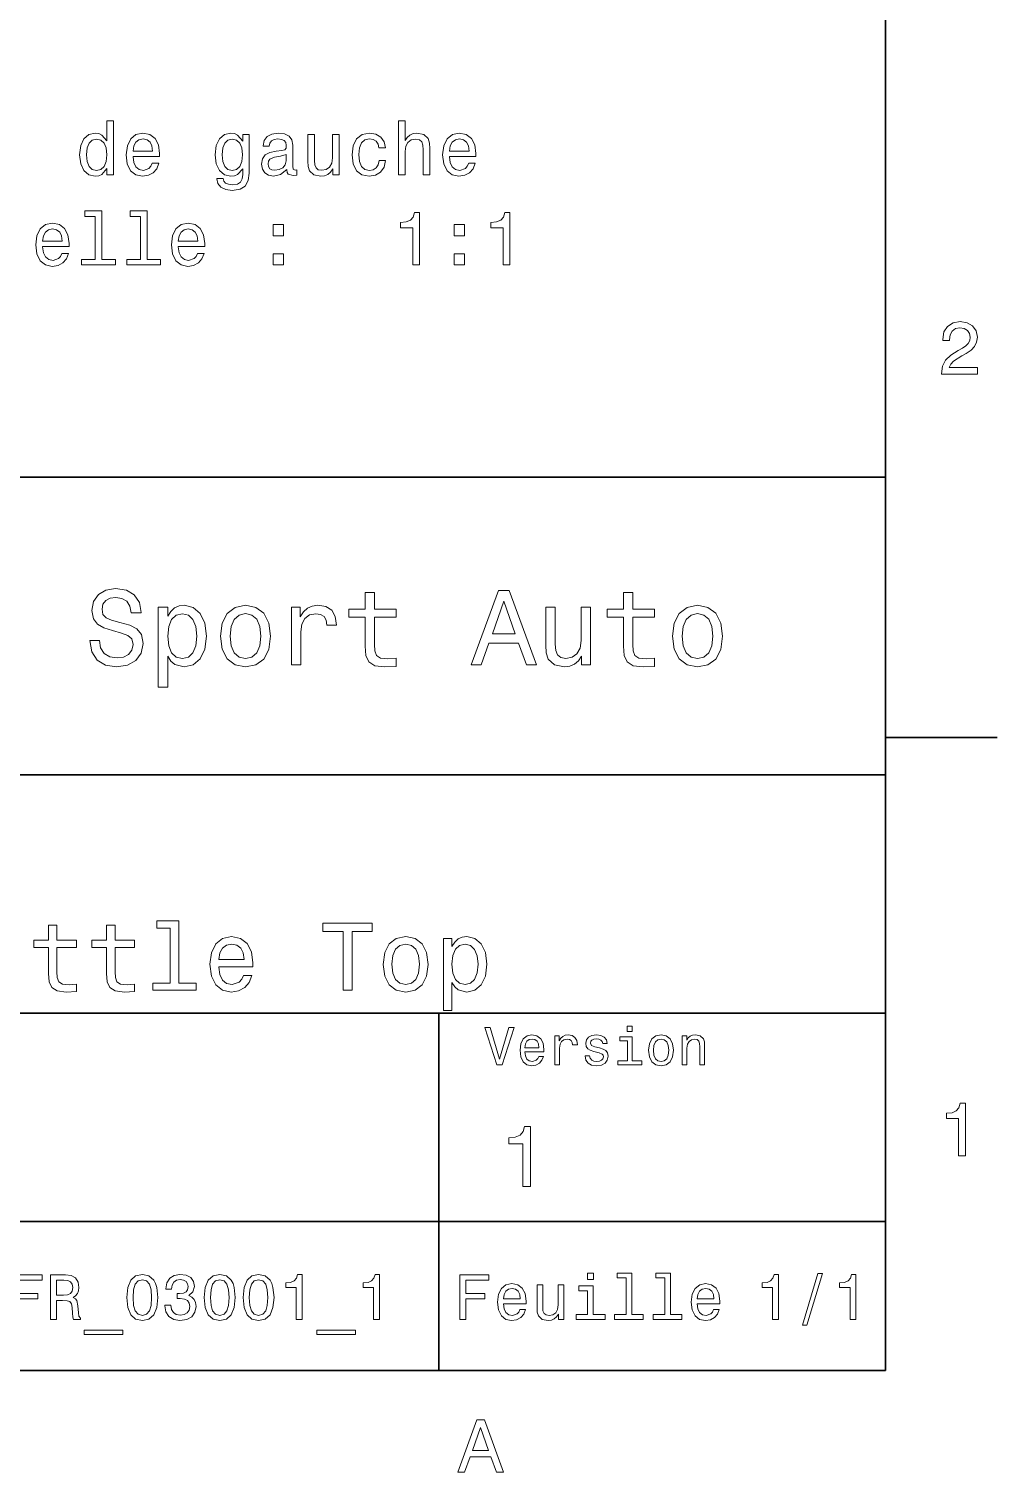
# Model space of a CAD drawing. Extents: x 0 to 297, y 0 to 210.
# Drawn here: x 229.5 to 294.5, y 3.2 to 100.1 of the extents above; entities that cross this region are included whole.
import ezdxf

# ---------------------------------------------------------------- set-up
doc = ezdxf.new("R2010")
doc.units = 0

msp = doc.modelspace()

# ---------------------------------------------------------------- linework, layer by layer
at = {"color": 7, "lineweight": 35}
for p, q in [((287, 10), (287, 200)), ((97, 70), (287, 70)), ((287, 70), (287, 10)), ((162, 50), (287, 50)), ((162, 34), (287, 34)), ((257, 10), (257, 34)), ((162, 20), (287, 20)), ((10, 10), (287, 10)), ((97, 10), (287, 10))]:
    msp.add_line(p, q, dxfattribs=at)
at = {"color": 7, "lineweight": 35, "ltscale": 0.1875}
msp.add_line((287, 52.5), (294.5, 52.5), dxfattribs=at)
at = {"color": 7, "lineweight": 13}
for points in [[(234.701492, 90.711967), (234.701492, 90.293381), (235.145294, 90.293381), (235.145294, 93.914421), (234.706528, 93.914421), (234.706528, 92.588051), (234.368637, 92.971336), (234.161865, 93.062111), (233.924835, 93.097412), (233.496155, 92.996552), (233.1633, 92.714127), (232.946442, 92.260239), (232.870804, 91.650009), (232.946442, 91.03978), (233.1633, 90.580841), (233.496155, 90.293381), (233.924835, 90.197563), (234.161865, 90.232864), (234.373672, 90.323639)], [(236.461578, 91.518883), (238.236786, 91.518883), (238.241837, 91.725655), (238.161148, 92.305626), (237.93924, 92.739349), (237.586212, 93.001595), (237.117188, 93.097412), (236.658264, 92.996552), (236.305237, 92.714127), (236.078293, 92.255196), (235.997604, 91.650009), (236.073242, 91.029694), (236.300186, 90.575798), (236.648178, 90.293381), (237.102066, 90.197563), (237.495438, 90.263123), (237.818207, 90.434593), (238.055237, 90.706924), (238.191406, 91.070038), (237.75264, 91.070038), (237.661865, 90.868309), (237.530731, 90.71701), (237.157547, 90.595978), (236.870071, 90.651451), (236.653214, 90.827965), (236.512009, 91.115425), (236.461578, 91.503754)], [(244.253357, 90.414421), (244.253357, 93.001595), (243.829727, 93.001595), (243.829727, 92.562836), (243.48175, 92.96125), (243.269928, 93.062111), (243.032898, 93.097412), (242.604233, 92.996552), (242.271378, 92.714127), (242.05452, 92.260239), (241.978867, 91.650009), (242.05452, 91.034737), (242.271378, 90.580841), (242.604233, 90.293381), (243.032898, 90.197563), (243.274979, 90.232864), (243.4767, 90.323639), (243.829727, 90.706924), (243.829727, 90.323639), (243.789383, 90.021049), (243.678436, 89.804184), (243.466614, 89.678108), (243.148895, 89.632721), (242.871521, 89.662979), (242.674835, 89.738625), (242.558838, 89.869751), (242.523529, 90.046265), (242.094864, 90.046265), (242.094864, 90.026093), (242.160431, 89.703323), (242.362152, 89.46125), (242.684921, 89.304909), (243.123688, 89.249435), (243.648178, 89.325081), (243.996155, 89.536896), (244.192841, 89.905052)], [(246.7901, 90.646408), (246.7901, 90.631279), (246.815323, 90.459808), (246.890976, 90.338768), (247.208694, 90.24295), (247.455811, 90.283295), (247.455811, 90.626236), (247.349899, 90.611107), (247.208694, 90.676666), (247.183472, 90.878395), (247.183472, 92.280411), (247.122955, 92.638481), (246.946442, 92.89064), (246.638809, 93.041939), (246.205093, 93.097412), (245.781464, 93.036896), (245.468781, 92.865425), (245.272095, 92.598137), (245.206528, 92.24511), (245.206528, 92.214851), (245.60495, 92.214851), (245.640244, 92.426666), (245.751205, 92.577965), (245.932755, 92.668739), (246.189957, 92.704041), (246.437073, 92.678825), (246.613586, 92.60318), (246.719498, 92.472054), (246.754807, 92.290497), (246.734634, 92.078682), (246.653931, 91.972778), (246.452209, 91.92234), (246.073975, 91.881996), (245.640244, 91.791222), (245.332611, 91.629837), (245.151062, 91.377678), (245.095581, 91.004478), (245.146011, 90.671623), (245.302353, 90.424507), (245.55452, 90.268166), (245.902496, 90.212692), (246.371521, 90.318596)], [(252.978149, 92.103897), (253.416901, 92.103897), (253.326126, 92.507355), (253.109268, 92.825081), (252.771362, 93.021767), (252.332611, 93.097412), (251.848465, 92.996552), (251.480301, 92.714127), (251.248322, 92.255196), (251.167633, 91.639923), (251.243271, 91.029694), (251.470215, 90.575798), (251.828293, 90.293381), (252.317474, 90.197563), (252.75119, 90.273209), (253.089096, 90.485023), (253.321075, 90.817879), (253.421951, 91.261681), (252.998322, 91.261681), (252.922668, 90.979263), (252.781464, 90.767441), (252.579727, 90.636322), (252.332611, 90.595978), (252.024979, 90.661537), (251.80307, 90.863266), (251.666901, 91.191078), (251.621521, 91.655052), (251.666901, 92.10894), (251.808121, 92.436752), (252.035065, 92.638481), (252.332611, 92.709084), (252.594864, 92.663696), (252.79155, 92.547707), (252.922668, 92.356064)], [(254.289383, 90.293381), (254.733185, 90.293381), (254.733185, 91.856781), (254.77858, 92.214851), (254.924835, 92.477097), (255.151779, 92.638481), (255.454376, 92.698997), (255.696442, 92.648567), (255.847748, 92.512398), (255.923386, 92.285454), (255.948608, 91.982864), (255.948608, 90.293381), (256.392395, 90.293381), (256.392395, 92.073639), (256.372223, 92.431709), (256.281464, 92.729263), (255.983902, 93.001595), (255.519928, 93.097412), (255.267761, 93.062111), (255.050903, 92.966293), (254.869354, 92.814995), (254.733185, 92.608223), (254.733185, 93.914421), (254.289383, 93.914421)], [(257.713745, 91.518883), (259.488953, 91.518883), (259.493988, 91.725655), (259.4133, 92.305626), (259.191406, 92.739349), (258.838379, 93.001595), (258.369354, 93.097412), (257.910431, 92.996552), (257.557404, 92.714127), (257.330444, 92.255196), (257.249756, 91.650009), (257.325409, 91.029694), (257.552338, 90.575798), (257.90033, 90.293381), (258.354218, 90.197563), (258.747589, 90.263123), (259.070374, 90.434593), (259.307404, 90.706924), (259.443573, 91.070038), (259.004791, 91.070038), (258.914032, 90.868309), (258.782898, 90.71701), (258.409698, 90.595978), (258.122223, 90.651451), (257.905365, 90.827965), (257.76416, 91.115425), (257.713745, 91.503754)], [(234.000473, 92.698997), (234.292984, 92.628395), (234.514893, 92.431709), (234.646011, 92.103897), (234.696442, 91.650009), (234.646011, 91.191078), (234.514893, 90.863266), (234.292984, 90.661537), (234.000473, 90.595978), (233.723099, 90.661537), (233.511292, 90.863266), (233.370071, 91.196121), (233.324692, 91.650009), (233.370071, 92.098854), (233.511292, 92.426666), (233.723099, 92.628395)], [(236.461578, 91.892082), (236.517044, 92.240067), (236.653214, 92.497269), (236.859985, 92.65361), (237.132324, 92.709084), (237.399612, 92.65361), (237.606384, 92.497269), (237.732468, 92.240067), (237.777863, 91.892082)], [(242.437805, 91.650009), (242.483185, 92.098854), (242.619354, 92.431709), (242.831177, 92.628395), (243.113586, 92.698997), (243.411148, 92.628395), (243.633041, 92.431709), (243.769211, 92.098854), (243.819641, 91.650009), (243.769211, 91.191078), (243.633041, 90.863266), (243.411148, 90.661537), (243.113586, 90.595978), (242.831177, 90.661537), (242.619354, 90.863266), (242.483185, 91.196121)], [(250.305237, 93.001595), (249.861435, 93.001595), (249.861435, 91.438194), (249.811005, 91.075081), (249.664749, 90.812836), (249.437805, 90.651451), (249.140244, 90.601021), (248.903214, 90.641365), (248.751923, 90.762398), (248.666183, 90.96917), (248.646011, 91.261681), (248.646011, 93.001595), (248.202209, 93.001595), (248.202209, 91.221336), (248.217346, 90.863266), (248.313156, 90.565712), (248.605667, 90.293381), (249.074692, 90.197563), (249.326843, 90.232864), (249.543701, 90.323639), (249.730301, 90.47998), (249.881607, 90.706924), (249.881607, 90.293381), (250.305237, 90.293381)], [(257.713745, 91.892082), (257.769196, 92.240067), (257.905365, 92.497269), (258.112152, 92.65361), (258.384491, 92.709084), (258.651764, 92.65361), (258.858551, 92.497269), (258.984619, 92.240067), (259.030029, 91.892082)], [(246.73967, 91.241508), (246.679153, 90.979263), (246.517776, 90.777527), (246.275696, 90.646408), (245.978149, 90.601021), (245.786499, 90.626236), (245.65033, 90.706924), (245.564606, 90.848137), (245.539383, 91.044823), (245.559555, 91.221336), (245.640244, 91.347412), (245.963013, 91.488625), (246.371521, 91.549141), (246.73967, 91.670181)], [(233.919785, 87.494392), (233.919785, 84.619751), (233.006958, 84.619751), (233.006958, 84.246552), (235.271378, 84.246552), (235.271378, 84.619751), (234.363586, 84.619751), (234.363586, 87.867592), (233.223816, 87.867592), (233.223816, 87.494392)], [(236.955811, 87.494392), (236.955811, 84.619751), (236.042984, 84.619751), (236.042984, 84.246552), (238.307404, 84.246552), (238.307404, 84.619751), (237.399612, 84.619751), (237.399612, 87.867592), (236.259842, 87.867592), (236.259842, 87.494392)], [(255.242554, 84.246552), (255.701477, 84.246552), (255.701477, 87.771767), (255.358551, 87.771767), (255.267761, 87.464134), (255.086212, 87.257355), (254.808838, 87.136322), (254.425552, 87.095978), (254.425552, 86.737907), (255.242554, 86.737907)], [(261.314606, 84.246552), (261.773529, 84.246552), (261.773529, 87.771767), (261.430603, 87.771767), (261.339813, 87.464134), (261.158264, 87.257355), (260.88089, 87.136322), (260.497589, 87.095978), (260.497589, 86.737907), (261.314606, 86.737907)], [(230.389526, 85.472054), (232.164749, 85.472054), (232.169785, 85.678825), (232.089096, 86.258797), (231.867188, 86.69252), (231.514175, 86.954765), (231.045151, 87.050583), (230.586212, 86.949722), (230.233185, 86.667297), (230.006241, 86.208366), (229.925552, 85.60318), (230.001205, 84.982864), (230.228149, 84.528969), (230.576126, 84.246552), (231.030014, 84.150734), (231.423386, 84.216293), (231.746155, 84.387764), (231.983185, 84.660095), (232.119354, 85.023209), (231.680603, 85.023209), (231.589813, 84.82148), (231.458694, 84.670181), (231.085495, 84.549149), (230.798035, 84.604622), (230.581177, 84.781136), (230.439957, 85.068596), (230.389526, 85.456924)], [(230.389526, 85.845253), (230.445007, 86.193237), (230.581177, 86.450439), (230.787949, 86.606781), (231.060272, 86.662254), (231.327576, 86.606781), (231.534348, 86.450439), (231.660416, 86.193237), (231.705811, 85.845253)], [(239.497604, 85.472054), (241.272812, 85.472054), (241.277863, 85.678825), (241.197174, 86.258797), (240.975266, 86.69252), (240.622238, 86.954765), (240.153214, 87.050583), (239.69429, 86.949722), (239.341263, 86.667297), (239.114319, 86.208366), (239.033615, 85.60318), (239.109268, 84.982864), (239.336212, 84.528969), (239.684204, 84.246552), (240.138092, 84.150734), (240.531464, 84.216293), (240.854233, 84.387764), (241.091263, 84.660095), (241.227417, 85.023209), (240.788666, 85.023209), (240.697891, 84.82148), (240.566757, 84.670181), (240.193558, 84.549149), (239.906097, 84.604622), (239.68924, 84.781136), (239.548035, 85.068596), (239.497604, 85.456924)], [(239.497604, 85.845253), (239.55307, 86.193237), (239.68924, 86.450439), (239.896011, 86.606781), (240.16835, 86.662254), (240.435638, 86.606781), (240.64241, 86.450439), (240.768494, 86.193237), (240.813873, 85.845253)], [(245.877289, 86.203323), (246.573242, 86.203323), (246.573242, 86.954765), (245.877289, 86.954765)], [(258.021362, 86.203323), (258.717346, 86.203323), (258.717346, 86.954765), (258.021362, 86.954765)], [(245.877289, 84.246552), (246.573242, 84.246552), (246.573242, 84.997993), (245.877289, 84.997993)], [(258.021362, 84.246552), (258.717346, 84.246552), (258.717346, 84.997993), (258.021362, 84.997993)], [(290.76947, 76.916786), (293.175079, 76.916786), (293.175079, 77.350502), (291.273773, 77.350502), (291.3797, 77.587532), (291.561249, 77.784218), (292.121033, 78.142288), (292.418579, 78.293587), (292.751434, 78.510445), (292.988464, 78.762604), (293.124634, 79.060158), (293.175079, 79.398056), (293.089355, 79.821686), (292.852325, 80.154541), (292.489197, 80.366356), (292.020172, 80.442001), (291.536041, 80.35627), (291.167877, 80.119232), (290.930847, 79.740997), (290.850159, 79.241714), (290.850159, 79.171112), (291.309082, 79.171112), (291.309082, 79.211456), (291.354462, 79.554398), (291.490631, 79.806557), (291.707489, 79.967941), (291.994965, 80.023415), (292.287476, 79.972984), (292.504333, 79.846901), (292.645538, 79.650215), (292.695984, 79.403099), (292.660675, 79.171112), (292.56485, 78.974426), (292.403473, 78.802956), (292.181549, 78.651657), (291.884003, 78.490273), (291.389771, 78.177589), (291.041779, 77.844742), (290.835022, 77.441284), (290.76947, 76.931915)], [(234.20462, 59.030979), (233.548996, 59.030979), (233.693085, 58.267288), (234.053314, 57.70533), (234.608078, 57.366714), (235.357361, 57.244236), (236.099426, 57.359509), (236.654175, 57.67651), (237.007202, 58.17363), (237.136902, 58.82925), (237.028824, 59.420029), (236.726227, 59.801872), (236.236313, 60.054031), (235.580704, 60.241352), (235.018738, 60.378242), (234.651306, 60.536743), (234.442368, 60.767288), (234.377533, 61.127522), (234.442368, 61.451729), (234.629684, 61.696686), (234.917877, 61.862389), (235.314133, 61.920029), (235.71759, 61.84798), (236.034592, 61.653458), (236.24353, 61.32925), (236.344391, 60.889767), (237, 60.889767), (237, 60.904179), (236.884735, 61.581409), (236.546112, 62.085732), (236.01297, 62.402737), (235.292511, 62.510807), (234.644104, 62.402737), (234.139771, 62.100143), (233.815567, 61.631844), (233.700287, 61.026657), (233.793961, 60.486309), (234.067734, 60.118874), (234.5, 59.873917), (235.09079, 59.6866), (235.674362, 59.520893), (236.113831, 59.362389), (236.380402, 59.131844), (236.47406, 58.757202), (236.387619, 58.375359), (236.164276, 58.087173), (235.825653, 57.907059), (235.386169, 57.849422), (234.896255, 57.928673), (234.521622, 58.159222), (234.283875, 58.533859)], [(252.05043, 60.579971), (252.05043, 58.64193), (252.093658, 58.015129), (252.29538, 57.582851), (252.698853, 57.330688), (253.383286, 57.244236), (254.132568, 57.280258), (254.132568, 57.827808), (253.585022, 57.78458), (253.087891, 57.842216), (252.82132, 58.022331), (252.706055, 58.324928), (252.684448, 58.75), (252.684448, 60.579971), (254.132568, 60.579971), (254.132568, 61.120316), (252.684448, 61.120316), (252.684448, 62.251438), (252.05043, 62.251438), (252.05043, 61.120316), (250.955322, 61.120316), (250.955322, 60.579971)], [(259.175781, 57.381123), (259.838623, 57.381123), (260.364563, 58.850864), (262.360229, 58.850864), (262.886169, 57.381123), (263.563416, 57.381123), (261.733429, 62.388329), (260.998566, 62.388329)], [(269.399109, 60.579971), (269.399109, 58.64193), (269.442352, 58.015129), (269.644073, 57.582851), (270.047546, 57.330688), (270.731995, 57.244236), (271.481262, 57.280258), (271.481262, 57.827808), (270.933716, 57.78458), (270.436584, 57.842216), (270.170013, 58.022331), (270.054749, 58.324928), (270.033142, 58.75), (270.033142, 60.579971), (271.481262, 60.579971), (271.481262, 61.120316), (270.033142, 61.120316), (270.033142, 62.251438), (269.399109, 62.251438), (269.399109, 61.120316), (268.304016, 61.120316), (268.304016, 60.579971)], [(238.786743, 60.652016), (238.786743, 61.25), (238.15274, 61.25), (238.15274, 55.882565), (238.786743, 55.882565), (238.786743, 57.971901), (239.010101, 57.633286), (239.262253, 57.409943), (239.896271, 57.244236), (240.50145, 57.381123), (240.976959, 57.791786), (241.286743, 58.440201), (241.402023, 59.319164), (241.286743, 60.190922), (240.976959, 60.839336), (240.50145, 61.242794), (239.896271, 61.386887), (239.550446, 61.343658), (239.255051, 61.206772), (239.002899, 60.976223)], [(242.338623, 59.311958), (242.453888, 58.432995), (242.785309, 57.78458), (243.311249, 57.381123), (244.017303, 57.244236), (244.716141, 57.381123), (245.242081, 57.777374), (245.573486, 58.425793), (245.695969, 59.311958), (245.573486, 60.190922), (245.242081, 60.846542), (244.716141, 61.242794), (244.017303, 61.386887), (243.311249, 61.242794), (242.785309, 60.839336), (242.453888, 60.190922)], [(247.100861, 57.381123), (247.734863, 57.381123), (247.734863, 59.592937), (247.799713, 60.12608), (247.994232, 60.507923), (248.311249, 60.738472), (248.736313, 60.817722), (249.053314, 60.767288), (249.291077, 60.623199), (249.435165, 60.378242), (249.485596, 60.046829), (250.126801, 60.046829), (250.040344, 60.630402), (249.802597, 61.048271), (249.406342, 61.30043), (248.865997, 61.386887), (248.498566, 61.32925), (248.181549, 61.185158), (247.900574, 60.940201), (247.677246, 60.608788), (247.677246, 61.25), (247.100861, 61.25)], [(260.595093, 59.463257), (261.365997, 61.667866), (262.136902, 59.463257)], [(267.194519, 61.25), (266.560516, 61.25), (266.560516, 59.016571), (266.488464, 58.497837), (266.279541, 58.123196), (265.955322, 57.892651), (265.530243, 57.820602), (265.19165, 57.878242), (264.975494, 58.051151), (264.853027, 58.346542), (264.824219, 58.764408), (264.824219, 61.25), (264.190186, 61.25), (264.190186, 58.706772), (264.211792, 58.195244), (264.348694, 57.770172), (264.766571, 57.381123), (265.436584, 57.244236), (265.796814, 57.294666), (266.106628, 57.424351), (266.373199, 57.647694), (266.589325, 57.971901), (266.589325, 57.381123), (267.194519, 57.381123)], [(272.698853, 59.311958), (272.814117, 58.432995), (273.145508, 57.78458), (273.671448, 57.381123), (274.377502, 57.244236), (275.076355, 57.381123), (275.602295, 57.777374), (275.933716, 58.425793), (276.056183, 59.311958), (275.933716, 60.190922), (275.602295, 60.846542), (275.076355, 61.242794), (274.377502, 61.386887), (273.671448, 61.242794), (273.145508, 60.839336), (272.814117, 60.190922)], [(239.788193, 57.8134), (239.363129, 57.907059), (239.053314, 58.195244), (238.858795, 58.663544), (238.793945, 59.319164), (238.858795, 59.967579), (239.053314, 60.435879), (239.363129, 60.716858), (239.788193, 60.817722), (240.177246, 60.716858), (240.48703, 60.428673), (240.681564, 59.960373), (240.753601, 59.319164), (240.681564, 58.67075), (240.48703, 58.195244), (240.177246, 57.907059)], [(242.98703, 59.319164), (243.05188, 59.967579), (243.253601, 60.435879), (243.57782, 60.72406), (244.017303, 60.824928), (244.449585, 60.72406), (244.773773, 60.443081), (244.97551, 59.967579), (245.047546, 59.319164), (244.97551, 58.663544), (244.773773, 58.188038), (244.449585, 57.899853), (244.017303, 57.806194), (243.57782, 57.899853), (243.253601, 58.188038), (243.05188, 58.663544)], [(273.34726, 59.319164), (273.412109, 59.967579), (273.613831, 60.435879), (273.938019, 60.72406), (274.377502, 60.824928), (274.809784, 60.72406), (275.134003, 60.443081), (275.335724, 59.967579), (275.407776, 59.319164), (275.335724, 58.663544), (275.134003, 58.188038), (274.809784, 57.899853), (274.377502, 57.806194), (273.938019, 57.899853), (273.613831, 58.188038), (273.412109, 58.663544)], [(230.778107, 38.409222), (230.778107, 36.664986), (230.817001, 36.100864), (230.998566, 35.711815), (231.361679, 35.484871), (231.977661, 35.407059), (232.652023, 35.43948), (232.652023, 35.932274), (232.159225, 35.893372), (231.711823, 35.945244), (231.471909, 36.107349), (231.368164, 36.379681), (231.348709, 36.762245), (231.348709, 38.409222), (232.652023, 38.409222), (232.652023, 38.895531), (231.348709, 38.895531), (231.348709, 39.913544), (230.778107, 39.913544), (230.778107, 38.895531), (229.792511, 38.895531), (229.792511, 38.409222)], [(234.681564, 38.409222), (234.681564, 36.664986), (234.720459, 36.100864), (234.902023, 35.711815), (235.265137, 35.484871), (235.881134, 35.407059), (236.555481, 35.43948), (236.555481, 35.932274), (236.062683, 35.893372), (235.61528, 35.945244), (235.375366, 36.107349), (235.271622, 36.379681), (235.252167, 36.762245), (235.252167, 38.409222), (236.555481, 38.409222), (236.555481, 38.895531), (235.252167, 38.895531), (235.252167, 39.913544), (234.681564, 39.913544), (234.681564, 38.895531), (233.695969, 38.895531), (233.695969, 38.409222)], [(238.95462, 39.706051), (238.95462, 36.010086), (237.780975, 36.010086), (237.780975, 35.530258), (240.692368, 35.530258), (240.692368, 36.010086), (239.525223, 36.010086), (239.525223, 40.185879), (238.059799, 40.185879), (238.059799, 39.706051)], [(250.574203, 35.530258), (251.170746, 35.530258), (251.170746, 39.485588), (252.532425, 39.485588), (252.532425, 40.030258), (249.206055, 40.030258), (249.206055, 39.485588), (250.574203, 39.485588)], [(242.222626, 37.105907), (244.505035, 37.105907), (244.511536, 37.371758), (244.407776, 38.117435), (244.122482, 38.675072), (243.668594, 39.012245), (243.065567, 39.135445), (242.47551, 39.005764), (242.021606, 38.642651), (241.729828, 38.052593), (241.626083, 37.274494), (241.723343, 36.476944), (242.015137, 35.893372), (242.46254, 35.530258), (243.046112, 35.407059), (243.55188, 35.491352), (243.966858, 35.711815), (244.271606, 36.061958), (244.446686, 36.528816), (243.882568, 36.528816), (243.765854, 36.269451), (243.59726, 36.074928), (243.117432, 35.919308), (242.747833, 35.990631), (242.469025, 36.217579), (242.28746, 36.587173), (242.222626, 37.086452)], [(253.265137, 37.268009), (253.368881, 36.476944), (253.667145, 35.893372), (254.140488, 35.530258), (254.77594, 35.407059), (255.404907, 35.530258), (255.878235, 35.886887), (256.176514, 36.470459), (256.286743, 37.268009), (256.176514, 38.059078), (255.878235, 38.649136), (255.404907, 39.005764), (254.77594, 39.135445), (254.140488, 39.005764), (253.667145, 38.642651), (253.368881, 38.059078)], [(257.875366, 38.474064), (257.875366, 39.012245), (257.304749, 39.012245), (257.304749, 34.181557), (257.875366, 34.181557), (257.875366, 36.061958), (258.076355, 35.757202), (258.303314, 35.556194), (258.873932, 35.407059), (259.418579, 35.530258), (259.846558, 35.899857), (260.125366, 36.483429), (260.229126, 37.274494), (260.125366, 38.059078), (259.846558, 38.642651), (259.418579, 39.005764), (258.873932, 39.135445), (258.562683, 39.096542), (258.296844, 38.973343), (258.069885, 38.76585)], [(242.222626, 37.585735), (242.293945, 38.033138), (242.469025, 38.363831), (242.734863, 38.564842), (243.085022, 38.636166), (243.42868, 38.564842), (243.694519, 38.363831), (243.856628, 38.033138), (243.914978, 37.585735)], [(253.848694, 37.274494), (253.907059, 37.858067), (254.088623, 38.279537), (254.380402, 38.538902), (254.77594, 38.629681), (255.164978, 38.538902), (255.456772, 38.286022), (255.638336, 37.858067), (255.703171, 37.274494), (255.638336, 36.684437), (255.456772, 36.256481), (255.164978, 35.997116), (254.77594, 35.912823), (254.380402, 35.997116), (254.088623, 36.256481), (253.907059, 36.684437)], [(258.776672, 35.919308), (258.394104, 36.003601), (258.115295, 36.262966), (257.940216, 36.684437), (257.881836, 37.274494), (257.940216, 37.858067), (258.115295, 38.279537), (258.394104, 38.532421), (258.776672, 38.623199), (259.126801, 38.532421), (259.40564, 38.273052), (259.580688, 37.851585), (259.645538, 37.274494), (259.580688, 36.690922), (259.40564, 36.262966), (259.126801, 36.003601)], [(261.71109, 33.03458), (261.08429, 30.905619), (260.439484, 33.03458), (260.09726, 33.03458), (260.904175, 30.530979), (261.264404, 30.530979), (262.053314, 33.03458)], [(269.992798, 33.117435), (269.657776, 33.117435), (269.657776, 32.757202), (269.992798, 32.757202)], [(262.784576, 31.40634), (264.052582, 31.40634), (264.056183, 31.554033), (263.998566, 31.9683), (263.840057, 32.278099), (263.587891, 32.465416), (263.252869, 32.533859), (262.925079, 32.461815), (262.672913, 32.260086), (262.510803, 31.932276), (262.453156, 31.5), (262.507202, 31.056915), (262.669312, 30.732708), (262.917877, 30.530979), (263.242065, 30.462536), (263.523041, 30.509365), (263.753601, 30.631844), (263.922913, 30.826368), (264.020172, 31.085733), (263.706787, 31.085733), (263.641937, 30.941643), (263.548279, 30.833572), (263.281708, 30.747118), (263.076355, 30.786743), (262.921478, 30.912823), (262.820618, 31.118155), (262.784576, 31.395533)], [(262.784576, 31.672911), (262.824219, 31.921469), (262.921478, 32.105186), (263.069153, 32.216858), (263.263702, 32.256485), (263.45462, 32.216858), (263.602295, 32.105186), (263.692352, 31.921469), (263.724792, 31.672911)], [(264.794678, 30.530979), (265.111664, 30.530979), (265.111664, 31.636887), (265.144104, 31.903458), (265.241364, 32.094379), (265.399841, 32.209652), (265.612396, 32.249279), (265.770905, 32.224064), (265.889771, 32.152016), (265.961823, 32.029537), (265.98703, 31.863832), (266.307648, 31.863832), (266.264404, 32.155621), (266.145538, 32.364552), (265.947418, 32.490635), (265.677246, 32.533859), (265.49353, 32.505043), (265.335022, 32.432995), (265.194519, 32.310516), (265.082855, 32.144814), (265.082855, 32.465416), (264.794678, 32.465416)], [(267.791779, 31.658501), (267.485596, 31.730547), (267.258636, 31.8134), (267.182983, 31.982708), (267.20462, 32.101585), (267.280273, 32.188038), (267.40274, 32.242073), (267.579254, 32.263687), (267.748566, 32.242073), (267.881836, 32.177231), (267.968292, 32.079971), (268.004333, 31.950287), (268.314117, 31.950287), (268.314117, 31.957493), (268.260101, 32.191643), (268.112396, 32.375359), (267.881836, 32.490635), (267.579254, 32.533859), (267.273041, 32.490635), (267.049713, 32.371758), (266.90921, 32.195244), (266.865997, 31.971901), (266.898407, 31.755764), (266.999268, 31.604465), (267.164978, 31.496397), (267.406342, 31.420748), (267.759369, 31.334293), (267.975494, 31.244236), (268.033142, 31.17219), (268.054749, 31.064121), (268.022339, 30.930836), (267.935883, 30.829971), (267.79538, 30.765129), (267.608063, 30.743515), (267.409943, 30.765129), (267.265839, 30.840778), (267.168579, 30.963255), (267.128967, 31.132565), (266.822754, 31.132565), (266.873199, 30.844379), (267.020905, 30.635447), (267.255035, 30.509365), (267.579254, 30.462536), (267.917877, 30.509365), (268.166412, 30.635447), (268.317719, 30.837175), (268.371765, 31.100143), (268.332123, 31.327089), (268.220459, 31.481987), (268.036743, 31.582851)], [(269.981995, 30.79755), (269.981995, 32.400574), (269.167877, 32.400574), (269.167877, 32.130402), (269.664978, 32.130402), (269.664978, 30.79755), (269.016571, 30.79755), (269.016571, 30.530979), (270.637604, 30.530979), (270.637604, 30.79755)], [(271.087891, 31.496397), (271.145538, 31.056915), (271.311249, 30.732708), (271.574219, 30.530979), (271.927246, 30.462536), (272.276672, 30.530979), (272.539612, 30.729107), (272.705322, 31.053314), (272.766571, 31.496397), (272.705322, 31.935879), (272.539612, 32.263687), (272.276672, 32.461815), (271.927246, 32.533859), (271.574219, 32.461815), (271.311249, 32.260086), (271.145538, 31.935879)], [(271.412109, 31.5), (271.444519, 31.824207), (271.54538, 32.058357), (271.707489, 32.20245), (271.927246, 32.25288), (272.143372, 32.20245), (272.305481, 32.061958), (272.406342, 31.824207), (272.442352, 31.5), (272.406342, 31.17219), (272.305481, 30.934437), (272.143372, 30.790344), (271.927246, 30.743515), (271.707489, 30.790344), (271.54538, 30.934437), (271.444519, 31.17219)], [(273.350159, 30.530979), (273.667145, 30.530979), (273.667145, 31.647694), (273.699554, 31.903458), (273.804047, 32.090778), (273.966125, 32.206051), (274.182281, 32.249279), (274.355194, 32.213257), (274.463257, 32.115993), (274.517303, 31.95389), (274.535309, 31.737751), (274.535309, 30.530979), (274.852295, 30.530979), (274.852295, 31.802593), (274.837891, 32.058357), (274.773041, 32.270893), (274.560516, 32.465416), (274.229095, 32.533859), (274.04538, 32.508644), (273.890503, 32.440201), (273.757202, 32.324928), (273.65274, 32.170029), (273.65274, 32.465416), (273.350159, 32.465416)], [(291.909241, 24.416786), (292.368164, 24.416786), (292.368164, 27.942001), (292.025208, 27.942001), (291.934448, 27.634365), (291.752899, 27.427593), (291.475525, 27.306557), (291.092224, 27.266211), (291.092224, 26.90814), (291.909241, 26.90814)], [(262.631134, 22.360231), (263.155609, 22.360231), (263.155609, 26.38905), (262.763702, 26.38905), (262.659943, 26.037464), (262.452454, 25.801153), (262.135437, 25.662825), (261.697418, 25.616714), (261.697418, 25.207493), (262.631134, 25.207493)], [(267.389038, 16.532421), (266.98703, 16.532421), (266.98703, 16.100145), (267.389038, 16.100145)], [(269.572052, 16.212536), (269.572052, 13.748559), (268.789612, 13.748559), (268.789612, 13.428675), (270.73056, 13.428675), (270.73056, 13.748559), (269.952454, 13.748559), (269.952454, 16.532421), (268.975494, 16.532421), (268.975494, 16.212536)], [(272.174347, 16.212536), (272.174347, 13.748559), (271.391937, 13.748559), (271.391937, 13.428675), (273.332855, 13.428675), (273.332855, 13.748559), (272.554749, 13.748559), (272.554749, 16.532421), (271.57782, 16.532421), (271.57782, 16.212536)], [(281.42218, 13.026657), (281.720459, 13.026657), (282.766571, 16.510807), (282.463989, 16.510807)], [(228.391922, 13.428675), (228.793945, 13.428675), (228.793945, 14.807637), (230.056198, 14.807637), (230.056198, 15.166427), (228.793945, 15.166427), (228.793945, 16.065563), (230.345825, 16.065563), (230.345825, 16.428675), (228.391922, 16.428675)], [(230.916428, 13.428675), (231.318436, 13.428675), (231.318436, 14.695246), (231.729111, 14.695246), (232.031693, 14.682277), (232.221893, 14.621758), (232.325653, 14.479107), (232.368881, 14.224064), (232.390488, 13.835014), (232.416428, 13.579971), (232.468292, 13.428675), (232.922195, 13.428675), (232.922195, 13.510807), (232.822769, 13.631845), (232.788177, 13.856628), (232.757919, 14.340778), (232.684433, 14.699568), (232.585007, 14.81196), (232.429398, 14.894093), (232.60231, 15.002162), (232.723343, 15.153459), (232.801147, 15.34366), (232.827087, 15.572767), (232.766571, 15.93588), (232.593658, 16.208214), (232.30835, 16.372478), (231.919312, 16.428675), (230.916428, 16.428675)], [(231.806915, 16.061239), (232.070602, 16.035303), (232.256485, 15.953171), (232.373199, 15.801874), (232.412109, 15.564121), (232.368881, 15.313401), (232.252167, 15.162104), (232.053314, 15.084294), (231.780975, 15.06268), (231.318436, 15.06268), (231.318436, 16.061239)], [(236.043228, 14.894093), (236.108063, 14.215418), (236.311234, 13.731268), (236.635452, 13.43732), (237.085022, 13.342219), (237.530258, 13.43732), (237.854462, 13.731268), (238.053314, 14.215418), (238.122482, 14.894093), (238.053314, 15.568444), (237.971176, 15.836456), (237.854462, 16.056917), (237.530258, 16.350864), (237.085022, 16.450289), (236.635452, 16.350864), (236.311234, 16.052593), (236.108063, 15.568444)], [(236.458206, 14.894093), (236.492798, 15.417148), (236.600861, 15.793228), (236.795395, 16.013689), (237.085022, 16.091499), (237.370316, 16.013689), (237.564835, 15.793228), (237.672913, 15.417148), (237.707489, 14.894093), (237.672913, 14.366715), (237.564835, 13.990634), (237.370316, 13.770173), (237.085022, 13.696686), (236.795395, 13.770173), (236.600861, 13.990634), (236.492798, 14.366715)], [(238.597977, 14.371037), (238.597977, 14.340778), (238.667145, 13.925793), (238.870316, 13.614553), (239.190201, 13.415707), (239.613831, 13.342219), (240.0634, 13.415707), (240.400574, 13.605908), (240.616714, 13.908502), (240.694519, 14.297551), (240.659943, 14.552594), (240.564835, 14.760087), (240.409225, 14.92003), (240.201721, 15.036744), (240.482712, 15.270173), (240.582138, 15.641932), (240.517288, 15.979107), (240.331406, 16.23415), (240.028824, 16.394093), (239.613831, 16.450289), (239.224777, 16.381124), (238.926514, 16.190922), (238.731995, 15.888329), (238.667145, 15.486312), (238.667145, 15.456053), (239.05188, 15.456053), (239.086456, 15.73271), (239.198853, 15.931557), (239.380402, 16.052593), (239.635452, 16.095821), (239.860229, 16.061239), (240.02449, 15.970462), (240.123917, 15.823487), (240.162827, 15.62464), (240.123917, 15.412825), (240.020172, 15.270173), (239.838623, 15.183718), (239.592224, 15.157782), (239.42363, 15.162104), (239.42363, 14.820605), (239.635452, 14.829251), (239.907776, 14.790346), (240.110947, 14.6866), (240.231995, 14.518012), (240.275223, 14.297551), (240.227661, 14.04683), (240.10231, 13.860951), (239.903458, 13.744237), (239.639771, 13.705332), (239.367432, 13.748559), (239.168594, 13.878242), (239.043228, 14.085735), (238.995682, 14.371037)], [(241.247833, 14.894093), (241.312683, 14.215418), (241.515854, 13.731268), (241.840057, 13.43732), (242.289627, 13.342219), (242.734863, 13.43732), (243.059082, 13.731268), (243.257919, 14.215418), (243.327087, 14.894093), (243.257919, 15.568444), (243.175797, 15.836456), (243.059082, 16.056917), (242.734863, 16.350864), (242.289627, 16.450289), (241.840057, 16.350864), (241.515854, 16.052593), (241.312683, 15.568444)], [(241.662827, 14.894093), (241.697403, 15.417148), (241.805481, 15.793228), (242, 16.013689), (242.289627, 16.091499), (242.574921, 16.013689), (242.769455, 15.793228), (242.877518, 15.417148), (242.912109, 14.894093), (242.877518, 14.366715), (242.769455, 13.990634), (242.574921, 13.770173), (242.289627, 13.696686), (242, 13.770173), (241.805481, 13.990634), (241.697403, 14.366715)], [(243.850143, 14.894093), (243.914978, 14.215418), (244.118149, 13.731268), (244.442368, 13.43732), (244.891937, 13.342219), (245.337173, 13.43732), (245.661377, 13.731268), (245.860229, 14.215418), (245.929398, 14.894093), (245.860229, 15.568444), (245.778091, 15.836456), (245.661377, 16.056917), (245.337173, 16.350864), (244.891937, 16.450289), (244.442368, 16.350864), (244.118149, 16.052593), (243.914978, 15.568444)], [(244.265137, 14.894093), (244.299713, 15.417148), (244.407776, 15.793228), (244.60231, 16.013689), (244.891937, 16.091499), (245.177231, 16.013689), (245.371765, 15.793228), (245.479828, 15.417148), (245.514404, 14.894093), (245.479828, 14.366715), (245.371765, 13.990634), (245.177231, 13.770173), (244.891937, 13.696686), (244.60231, 13.770173), (244.407776, 13.990634), (244.299713, 14.366715)], [(247.416428, 13.428675), (247.809799, 13.428675), (247.809799, 16.450289), (247.515854, 16.450289), (247.438034, 16.1866), (247.282425, 16.009367), (247.044662, 15.905621), (246.716141, 15.871038), (246.716141, 15.564121), (247.416428, 15.564121)], [(252.621033, 13.428675), (253.014404, 13.428675), (253.014404, 16.450289), (252.720459, 16.450289), (252.642654, 16.1866), (252.48703, 16.009367), (252.249283, 15.905621), (251.920746, 15.871038), (251.920746, 15.564121), (252.621033, 15.564121)], [(258.414978, 13.428675), (258.817017, 13.428675), (258.817017, 14.807637), (260.079254, 14.807637), (260.079254, 15.166427), (258.817017, 15.166427), (258.817017, 16.065563), (260.368866, 16.065563), (260.368866, 16.428675), (258.414978, 16.428675)], [(261.341492, 14.479107), (262.863098, 14.479107), (262.867432, 14.656341), (262.798279, 15.153459), (262.608063, 15.525217), (262.305481, 15.75), (261.903473, 15.832133), (261.510101, 15.745678), (261.207489, 15.503603), (261.01297, 15.110231), (260.943817, 14.591499), (261.008636, 14.059798), (261.203156, 13.67075), (261.501434, 13.428675), (261.890503, 13.346542), (262.227661, 13.402739), (262.504333, 13.549712), (262.707489, 13.783141), (262.824219, 14.09438), (262.44812, 14.09438), (262.370331, 13.92147), (262.257935, 13.791787), (261.938049, 13.688041), (261.69165, 13.735591), (261.505768, 13.886888), (261.384735, 14.133286), (261.341492, 14.466139)], [(265.400574, 15.75), (265.020172, 15.75), (265.020172, 14.409943), (264.976959, 14.098703), (264.851593, 13.873919), (264.657074, 13.735591), (264.402008, 13.692364), (264.198853, 13.726946), (264.069153, 13.830692), (263.995667, 14.007925), (263.978394, 14.258646), (263.978394, 15.75), (263.597992, 15.75), (263.597992, 14.224064), (263.610962, 13.917148), (263.693085, 13.662104), (263.943817, 13.428675), (264.345825, 13.346542), (264.561951, 13.376801), (264.747833, 13.454611), (264.907776, 13.588617), (265.037476, 13.783141), (265.037476, 13.428675), (265.400574, 13.428675)], [(267.376068, 13.748559), (267.376068, 15.672191), (266.399139, 15.672191), (266.399139, 15.347983), (266.995667, 15.347983), (266.995667, 13.748559), (266.21759, 13.748559), (266.21759, 13.428675), (268.162811, 13.428675), (268.162811, 13.748559)], [(274.353027, 14.479107), (275.874634, 14.479107), (275.878967, 14.656341), (275.809814, 15.153459), (275.619598, 15.525217), (275.317017, 15.75), (274.914978, 15.832133), (274.521606, 15.745678), (274.219025, 15.503603), (274.024506, 15.110231), (273.955322, 14.591499), (274.020172, 14.059798), (274.214691, 13.67075), (274.51297, 13.428675), (274.902008, 13.346542), (275.239197, 13.402739), (275.515839, 13.549712), (275.719025, 13.783141), (275.835724, 14.09438), (275.459656, 14.09438), (275.381836, 13.92147), (275.26944, 13.791787), (274.949554, 13.688041), (274.703186, 13.735591), (274.517303, 13.886888), (274.39624, 14.133286), (274.353027, 14.466139)], [(279.416443, 13.428675), (279.809814, 13.428675), (279.809814, 16.450289), (279.515839, 16.450289), (279.438049, 16.1866), (279.28241, 16.009367), (279.044678, 15.905621), (278.716125, 15.871038), (278.716125, 15.564121), (279.416443, 15.564121)], [(284.621033, 13.428675), (285.014404, 13.428675), (285.014404, 16.450289), (284.720459, 16.450289), (284.642639, 16.1866), (284.48703, 16.009367), (284.249268, 15.905621), (283.920746, 15.871038), (283.920746, 15.564121), (284.621033, 15.564121)], [(261.341492, 14.798992), (261.389038, 15.097262), (261.505768, 15.317724), (261.682983, 15.45173), (261.916412, 15.49928), (262.145538, 15.45173), (262.322754, 15.317724), (262.430847, 15.097262), (262.469727, 14.798992)], [(274.353027, 14.798992), (274.400574, 15.097262), (274.517303, 15.317724), (274.694519, 15.45173), (274.927948, 15.49928), (275.157074, 15.45173), (275.33429, 15.317724), (275.442352, 15.097262), (275.481262, 14.798992)], [(233.181549, 12.711096), (233.181549, 12.408502), (235.783859, 12.408502), (235.783859, 12.711096)], [(248.795395, 12.711096), (248.795395, 12.408502), (251.39769, 12.408502), (251.39769, 12.711096)], [(258.266846, 3.166787), (258.730835, 3.166787), (259.098999, 4.195605), (260.495972, 4.195605), (260.864105, 3.166787), (261.338165, 3.166787), (260.05719, 6.67183), (259.542786, 6.67183)], [(259.260376, 4.624279), (259.799988, 6.167507), (260.33963, 4.624279)]]:
    msp.add_lwpolyline(points, close=True, dxfattribs=at)

doc.saveas('drawing.dxf')
